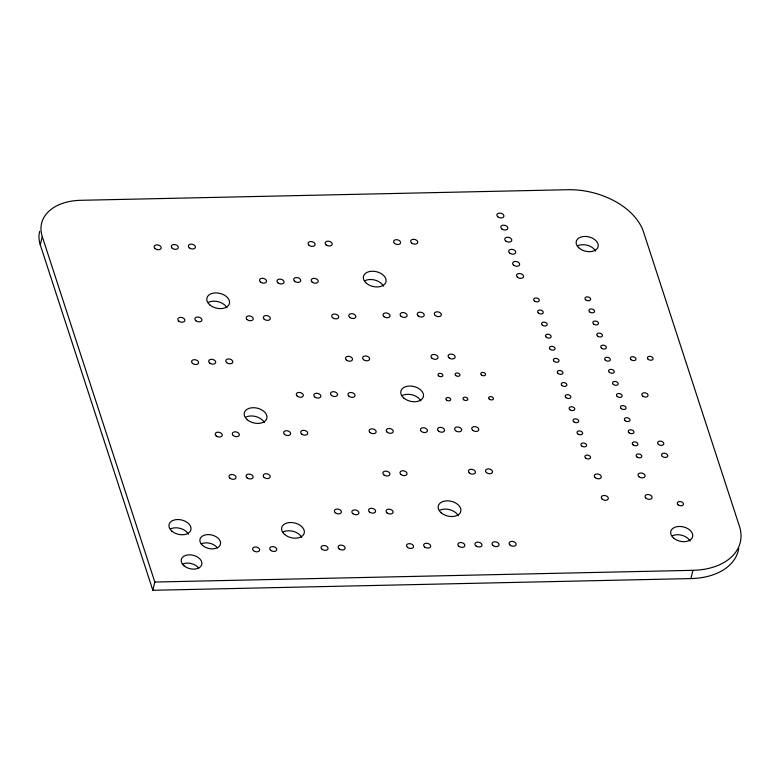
<?xml version="1.0" encoding="UTF-8"?>
<svg xmlns="http://www.w3.org/2000/svg" width="780" height="780" viewBox="0 0 780 780"><rect width="100%" height="100%" fill="white"/><g stroke="black" fill="none" stroke-linecap="round" stroke-linejoin="round"><path stroke-width="1.17" d="M40.277 244.871L42.266 236.623A51.977 34.037 13.5 0 1 80.671 200.304L567.674 189.716A64.282 42.091 13.5 0 1 643.529 231.952L739.45 526.295A63.034 41.272 13.5 0 1 692.903 570.326L690.924 578.584L152.841 590.284L40.277 244.871A51.977 34.037 13.5 0 1 39.683 231.309M152.841 590.284L154.82 582.036L42.266 236.623M154.82 582.036L692.903 570.326M738.728 548.35A63.034 41.272 13.5 0 1 690.924 578.584M577.678 245.827A11.232 7.351 13.5 0 1 595.579 251.102M672.184 535.841A11.232 7.351 13.5 0 1 690.085 541.106M208.416 302.338A11.583 7.585 13.5 0 1 226.873 307.769M364.972 280.673A11.583 7.585 13.5 0 1 383.428 286.104M245.827 417.134A11.583 7.585 13.5 0 1 264.284 422.565M402.382 395.47A11.583 7.585 13.5 0 1 420.839 400.901M283.228 531.931A11.583 7.585 13.5 0 1 301.694 537.361M439.784 510.266A11.583 7.585 13.5 0 1 458.25 515.697M182.501 564.154A10.53 6.893 13.5 0 1 198.715 568.172M201.191 543.913A10.53 6.893 13.5 0 1 217.415 547.931M170.479 528.928A11.232 7.351 13.5 0 1 188.38 534.202M579.101 248.059A11.232 7.351 13.5 0 0 597.763 247.65A11.232 7.351 13.5 0 0 584.717 236.438A11.232 7.351 13.5 0 0 579.101 248.059M673.608 538.073A11.232 7.351 13.5 0 0 692.269 537.664A11.232 7.351 13.5 0 0 679.224 526.451A11.232 7.351 13.5 0 0 673.608 538.073M209.82 304.892A11.583 7.585 13.5 0 0 229.066 304.473A11.583 7.585 13.5 0 0 215.611 292.91A11.583 7.585 13.5 0 0 209.82 304.892M366.376 283.228A11.583 7.585 13.5 0 0 385.622 282.808A11.583 7.585 13.5 0 0 372.167 271.245A11.583 7.585 13.5 0 0 366.376 283.228M247.231 419.689A11.583 7.585 13.5 0 0 266.477 419.269A11.583 7.585 13.5 0 0 253.012 407.706A11.583 7.585 13.5 0 0 247.231 419.689M403.786 398.024A11.583 7.585 13.5 0 0 423.033 397.605A11.583 7.585 13.5 0 0 409.568 386.041A11.583 7.585 13.5 0 0 403.786 398.024M284.642 534.485A11.583 7.585 13.5 0 0 303.878 534.066A11.583 7.585 13.5 0 0 290.423 522.502A11.583 7.585 13.5 0 0 284.642 534.485M441.197 512.821A11.583 7.585 13.5 0 0 460.434 512.401A11.583 7.585 13.5 0 0 446.979 500.838A11.583 7.585 13.5 0 0 441.197 512.821M438.652 375.901A2.457 1.609 13.5 0 0 442.738 375.814A2.457 1.609 13.5 0 0 439.881 373.357A2.457 1.609 13.5 0 0 438.652 375.901M455.754 375.531A2.457 1.609 13.5 0 0 459.839 375.443A2.457 1.609 13.5 0 0 456.982 372.986A2.457 1.609 13.5 0 0 455.754 375.531M446.531 400.072A2.457 1.609 13.5 0 0 450.616 399.984A2.457 1.609 13.5 0 0 447.759 397.527A2.457 1.609 13.5 0 0 446.531 400.072M463.632 399.691A2.457 1.609 13.5 0 0 467.717 399.604A2.457 1.609 13.5 0 0 464.86 397.156A2.457 1.609 13.5 0 0 463.632 399.691M534.437 300.944A2.876 1.882 13.5 0 0 539.214 300.836A2.876 1.882 13.5 0 0 535.87 297.97A2.876 1.882 13.5 0 0 534.437 300.944M538.375 313.024A2.876 1.882 13.5 0 0 543.153 312.926A2.876 1.882 13.5 0 0 539.809 310.05A2.876 1.882 13.5 0 0 538.375 313.024M542.315 325.114A2.876 1.882 13.5 0 0 547.092 325.006A2.876 1.882 13.5 0 0 543.748 322.13A2.876 1.882 13.5 0 0 542.315 325.114M546.254 337.194A2.876 1.882 13.5 0 0 551.031 337.087A2.876 1.882 13.5 0 0 547.687 334.22A2.876 1.882 13.5 0 0 546.254 337.194M550.183 349.284A2.876 1.882 13.5 0 0 554.97 349.177A2.876 1.882 13.5 0 0 551.626 346.3A2.876 1.882 13.5 0 0 550.183 349.284M554.122 361.364A2.876 1.882 13.5 0 0 558.909 361.257A2.876 1.882 13.5 0 0 555.565 358.381A2.876 1.882 13.5 0 0 554.122 361.364M558.061 373.444A2.876 1.882 13.5 0 0 562.848 373.347A2.876 1.882 13.5 0 0 559.504 370.471A2.876 1.882 13.5 0 0 558.061 373.444M562 385.534A2.876 1.882 13.5 0 0 566.777 385.427A2.876 1.882 13.5 0 0 563.433 382.551A2.876 1.882 13.5 0 0 562 385.534M565.939 397.615A2.876 1.882 13.5 0 0 570.716 397.507A2.876 1.882 13.5 0 0 567.372 394.641A2.876 1.882 13.5 0 0 565.939 397.615M569.878 409.695A2.876 1.882 13.5 0 0 574.655 409.598A2.876 1.882 13.5 0 0 571.311 406.721A2.876 1.882 13.5 0 0 569.878 409.695M573.817 421.785A2.876 1.882 13.5 0 0 578.594 421.678A2.876 1.882 13.5 0 0 575.25 418.802A2.876 1.882 13.5 0 0 573.817 421.785M577.756 433.865A2.876 1.882 13.5 0 0 582.533 433.758A2.876 1.882 13.5 0 0 579.189 430.892A2.876 1.882 13.5 0 0 577.756 433.865M581.685 445.945A2.876 1.882 13.5 0 0 586.472 445.848A2.876 1.882 13.5 0 0 583.128 442.972A2.876 1.882 13.5 0 0 581.685 445.945M585.624 458.035A2.876 1.882 13.5 0 0 590.411 457.928A2.876 1.882 13.5 0 0 587.067 455.052A2.876 1.882 13.5 0 0 585.624 458.035M636.928 456.914A2.876 1.882 13.5 0 0 641.716 456.817A2.876 1.882 13.5 0 0 638.371 453.94A2.876 1.882 13.5 0 0 636.928 456.914M632.99 444.834A2.876 1.882 13.5 0 0 637.777 444.727A2.876 1.882 13.5 0 0 634.433 441.86A2.876 1.882 13.5 0 0 632.99 444.834M629.05 432.754A2.876 1.882 13.5 0 0 633.838 432.647A2.876 1.882 13.5 0 0 630.493 429.77A2.876 1.882 13.5 0 0 629.05 432.754M625.121 420.664A2.876 1.882 13.5 0 0 629.899 420.566A2.876 1.882 13.5 0 0 626.554 417.69A2.876 1.882 13.5 0 0 625.121 420.664M621.182 408.584A2.876 1.882 13.5 0 0 625.96 408.476A2.876 1.882 13.5 0 0 622.615 405.6A2.876 1.882 13.5 0 0 621.182 408.584M617.243 396.503A2.876 1.882 13.5 0 0 622.021 396.396A2.876 1.882 13.5 0 0 618.676 393.52A2.876 1.882 13.5 0 0 617.243 396.503M613.304 384.413A2.876 1.882 13.5 0 0 618.082 384.316A2.876 1.882 13.5 0 0 614.737 381.44A2.876 1.882 13.5 0 0 613.304 384.413M609.365 372.333A2.876 1.882 13.5 0 0 614.152 372.226A2.876 1.882 13.5 0 0 610.808 369.349A2.876 1.882 13.5 0 0 609.365 372.333M605.426 360.243A2.876 1.882 13.5 0 0 610.213 360.145A2.876 1.882 13.5 0 0 606.869 357.269A2.876 1.882 13.5 0 0 605.426 360.243M601.487 348.163A2.876 1.882 13.5 0 0 606.274 348.055A2.876 1.882 13.5 0 0 602.93 345.189A2.876 1.882 13.5 0 0 601.487 348.163M597.558 336.082A2.876 1.882 13.5 0 0 602.335 335.975A2.876 1.882 13.5 0 0 598.991 333.099A2.876 1.882 13.5 0 0 597.558 336.082M593.619 323.993A2.876 1.882 13.5 0 0 598.396 323.895A2.876 1.882 13.5 0 0 595.052 321.019A2.876 1.882 13.5 0 0 593.619 323.993M589.68 311.912A2.876 1.882 13.5 0 0 594.457 311.805A2.876 1.882 13.5 0 0 591.113 308.939A2.876 1.882 13.5 0 0 589.68 311.912M585.741 299.832A2.876 1.882 13.5 0 0 590.518 299.725A2.876 1.882 13.5 0 0 587.174 296.849A2.876 1.882 13.5 0 0 585.741 299.832M183.963 565.734A10.53 6.893 13.5 0 0 201.454 565.354A10.53 6.893 13.5 0 0 189.218 554.833A10.53 6.893 13.5 0 0 183.963 565.734M202.654 545.493A10.53 6.893 13.5 0 0 220.145 545.113A10.53 6.893 13.5 0 0 207.919 534.592A10.53 6.893 13.5 0 0 202.654 545.493M171.902 531.16A11.232 7.351 13.5 0 0 190.564 530.761A11.232 7.351 13.5 0 0 177.518 519.538A11.232 7.351 13.5 0 0 171.902 531.16M501.755 228.881A3.578 2.34 13.5 0 0 507.702 228.745A3.578 2.34 13.5 0 0 503.539 225.176A3.578 2.34 13.5 0 0 501.755 228.881M517.501 277.212A3.578 2.34 13.5 0 0 523.448 277.085A3.578 2.34 13.5 0 0 519.295 273.507A3.578 2.34 13.5 0 0 517.501 277.212M497.815 216.791A3.578 2.34 13.5 0 0 503.763 216.665A3.578 2.34 13.5 0 0 499.6 213.086A3.578 2.34 13.5 0 0 497.815 216.791M513.572 265.132A3.578 2.34 13.5 0 0 519.519 264.995A3.578 2.34 13.5 0 0 515.356 261.427A3.578 2.34 13.5 0 0 513.572 265.132M509.633 253.042A3.578 2.34 13.5 0 0 515.58 252.915A3.578 2.34 13.5 0 0 511.417 249.337A3.578 2.34 13.5 0 0 509.633 253.042M505.693 240.961A3.578 2.34 13.5 0 0 511.641 240.835A3.578 2.34 13.5 0 0 507.478 237.256A3.578 2.34 13.5 0 0 505.693 240.961M387.007 512.85A3.578 2.34 13.5 0 0 392.954 512.723A3.578 2.34 13.5 0 0 388.801 509.145A3.578 2.34 13.5 0 0 387.007 512.85M369.505 511.992A3.578 2.34 13.5 0 0 375.453 511.856A3.578 2.34 13.5 0 0 371.29 508.287A3.578 2.34 13.5 0 0 369.505 511.992M352.804 513.601A3.578 2.34 13.5 0 0 358.751 513.464A3.578 2.34 13.5 0 0 354.598 509.896A3.578 2.34 13.5 0 0 352.804 513.601M335.302 512.733A3.578 2.34 13.5 0 0 341.25 512.606A3.578 2.34 13.5 0 0 337.087 509.028A3.578 2.34 13.5 0 0 335.302 512.733M348.933 396.201A3.578 2.34 13.5 0 0 354.88 396.074A3.578 2.34 13.5 0 0 350.717 392.496A3.578 2.34 13.5 0 0 348.933 396.201M331.441 395.382A3.578 2.34 13.5 0 0 337.389 395.255A3.578 2.34 13.5 0 0 333.226 391.677A3.578 2.34 13.5 0 0 331.441 395.382M314.73 396.942A3.578 2.34 13.5 0 0 320.677 396.815A3.578 2.34 13.5 0 0 316.514 393.247A3.578 2.34 13.5 0 0 314.73 396.942M297.238 396.133A3.578 2.34 13.5 0 0 303.186 395.996A3.578 2.34 13.5 0 0 299.023 392.428A3.578 2.34 13.5 0 0 297.238 396.133M312.146 282.067A3.578 2.34 13.5 0 0 318.094 281.931A3.578 2.34 13.5 0 0 313.93 278.363A3.578 2.34 13.5 0 0 312.146 282.067M294.655 281.248A3.578 2.34 13.5 0 0 300.602 281.112A3.578 2.34 13.5 0 0 296.439 277.543A3.578 2.34 13.5 0 0 294.655 281.248M277.943 282.808A3.578 2.34 13.5 0 0 283.891 282.682A3.578 2.34 13.5 0 0 279.727 279.103A3.578 2.34 13.5 0 0 277.943 282.808M260.452 281.99A3.578 2.34 13.5 0 0 266.399 281.863A3.578 2.34 13.5 0 0 262.236 278.285A3.578 2.34 13.5 0 0 260.452 281.99M648.18 359.317A2.876 1.882 13.5 0 0 652.967 359.209A2.876 1.882 13.5 0 0 649.623 356.343A2.876 1.882 13.5 0 0 648.18 359.317M631.078 359.687A2.876 1.882 13.5 0 0 635.866 359.59A2.876 1.882 13.5 0 0 632.521 356.714A2.876 1.882 13.5 0 0 631.078 359.687M658.447 444.376A3.159 2.067 13.5 0 0 663.692 444.259A3.159 2.067 13.5 0 0 660.017 441.11A3.159 2.067 13.5 0 0 658.447 444.376M642.691 396.045A3.159 2.067 13.5 0 0 647.936 395.928A3.159 2.067 13.5 0 0 644.27 392.769A3.159 2.067 13.5 0 0 642.691 396.045M662.376 456.456A3.159 2.067 13.5 0 0 667.631 456.349A3.159 2.067 13.5 0 0 663.956 453.19A3.159 2.067 13.5 0 0 662.376 456.456M678.132 504.796A3.159 2.067 13.5 0 0 683.377 504.68A3.159 2.067 13.5 0 0 679.712 501.53A3.159 2.067 13.5 0 0 678.132 504.796M646.006 498.215A3.578 2.34 13.5 0 0 651.953 498.079A3.578 2.34 13.5 0 0 647.79 494.51A3.578 2.34 13.5 0 0 646.006 498.215M602.238 499.161A3.578 2.34 13.5 0 0 608.185 499.034A3.578 2.34 13.5 0 0 604.022 495.456A3.578 2.34 13.5 0 0 602.238 499.161M638.995 476.707A3.578 2.34 13.5 0 0 644.943 476.58A3.578 2.34 13.5 0 0 640.78 473.002A3.578 2.34 13.5 0 0 638.995 476.707M595.228 477.662A3.578 2.34 13.5 0 0 601.175 477.535A3.578 2.34 13.5 0 0 597.022 473.957A3.578 2.34 13.5 0 0 595.228 477.662M435.26 315.51A3.578 2.34 13.5 0 0 441.207 315.383A3.578 2.34 13.5 0 0 437.044 311.805A3.578 2.34 13.5 0 0 435.26 315.51M418.158 315.88A3.578 2.34 13.5 0 0 424.106 315.754A3.578 2.34 13.5 0 0 419.942 312.175A3.578 2.34 13.5 0 0 418.158 315.88M383.955 316.622A3.578 2.34 13.5 0 0 389.902 316.495A3.578 2.34 13.5 0 0 385.739 312.926A3.578 2.34 13.5 0 0 383.955 316.622M401.056 316.251A3.578 2.34 13.5 0 0 407.004 316.124A3.578 2.34 13.5 0 0 402.841 312.546A3.578 2.34 13.5 0 0 401.056 316.251M155.113 248.586A3.578 2.34 13.5 0 0 161.06 248.459A3.578 2.34 13.5 0 0 156.897 244.881A3.578 2.34 13.5 0 0 155.113 248.586M264.244 319.235A3.578 2.34 13.5 0 0 270.192 319.098A3.578 2.34 13.5 0 0 266.038 315.529A3.578 2.34 13.5 0 0 264.244 319.235M195.839 320.716A3.578 2.34 13.5 0 0 201.786 320.59A3.578 2.34 13.5 0 0 197.632 317.011A3.578 2.34 13.5 0 0 195.839 320.716M189.316 247.845A3.578 2.34 13.5 0 0 195.263 247.718A3.578 2.34 13.5 0 0 191.1 244.14A3.578 2.34 13.5 0 0 189.316 247.845M411.635 243.009A3.578 2.34 13.5 0 0 417.583 242.882A3.578 2.34 13.5 0 0 413.419 239.304A3.578 2.34 13.5 0 0 411.635 243.009M178.737 321.087A3.578 2.34 13.5 0 0 184.684 320.96A3.578 2.34 13.5 0 0 180.531 317.382A3.578 2.34 13.5 0 0 178.737 321.087M309.026 245.242A3.578 2.34 13.5 0 0 314.974 245.105A3.578 2.34 13.5 0 0 310.81 241.537A3.578 2.34 13.5 0 0 309.026 245.242M247.143 319.605A3.578 2.34 13.5 0 0 253.09 319.469A3.578 2.34 13.5 0 0 248.937 315.9A3.578 2.34 13.5 0 0 247.143 319.605M394.534 243.38A3.578 2.34 13.5 0 0 400.481 243.253A3.578 2.34 13.5 0 0 396.318 239.674A3.578 2.34 13.5 0 0 394.534 243.38M349.752 317.372A3.578 2.34 13.5 0 0 355.7 317.245A3.578 2.34 13.5 0 0 351.546 313.667A3.578 2.34 13.5 0 0 349.752 317.372M332.651 317.743A3.578 2.34 13.5 0 0 338.598 317.616A3.578 2.34 13.5 0 0 334.444 314.038A3.578 2.34 13.5 0 0 332.651 317.743M326.128 244.871A3.578 2.34 13.5 0 0 332.075 244.735A3.578 2.34 13.5 0 0 327.912 241.166A3.578 2.34 13.5 0 0 326.128 244.871M172.214 248.216A3.578 2.34 13.5 0 0 178.162 248.089A3.578 2.34 13.5 0 0 173.999 244.511A3.578 2.34 13.5 0 0 172.214 248.216M489.284 399.136A2.457 1.609 13.5 0 0 493.369 399.048A2.457 1.609 13.5 0 0 490.513 396.601A2.457 1.609 13.5 0 0 489.284 399.136M481.406 374.975A2.457 1.609 13.5 0 0 485.491 374.878A2.457 1.609 13.5 0 0 482.635 372.43A2.457 1.609 13.5 0 0 481.406 374.975M472.67 430.306A3.578 2.34 13.5 0 0 478.618 430.18A3.578 2.34 13.5 0 0 474.454 426.601A3.578 2.34 13.5 0 0 472.67 430.306M455.569 430.677A3.578 2.34 13.5 0 0 461.516 430.55A3.578 2.34 13.5 0 0 457.353 426.972A3.578 2.34 13.5 0 0 455.569 430.677M421.366 431.418A3.578 2.34 13.5 0 0 427.313 431.291A3.578 2.34 13.5 0 0 423.15 427.723A3.578 2.34 13.5 0 0 421.366 431.418M438.467 431.048A3.578 2.34 13.5 0 0 444.415 430.921A3.578 2.34 13.5 0 0 440.252 427.343A3.578 2.34 13.5 0 0 438.467 431.048M192.524 363.382A3.578 2.34 13.5 0 0 198.471 363.256A3.578 2.34 13.5 0 0 194.308 359.677A3.578 2.34 13.5 0 0 192.524 363.382M301.655 434.031A3.578 2.34 13.5 0 0 307.603 433.894A3.578 2.34 13.5 0 0 303.44 430.326A3.578 2.34 13.5 0 0 301.655 434.031M233.249 435.513A3.578 2.34 13.5 0 0 239.197 435.386A3.578 2.34 13.5 0 0 235.034 431.808A3.578 2.34 13.5 0 0 233.249 435.513M226.726 362.642A3.578 2.34 13.5 0 0 232.674 362.515A3.578 2.34 13.5 0 0 228.511 358.936A3.578 2.34 13.5 0 0 226.726 362.642M449.046 357.805A3.578 2.34 13.5 0 0 454.994 357.679A3.578 2.34 13.5 0 0 450.83 354.101A3.578 2.34 13.5 0 0 449.046 357.805M216.148 435.883A3.578 2.34 13.5 0 0 222.095 435.757A3.578 2.34 13.5 0 0 217.932 432.178A3.578 2.34 13.5 0 0 216.148 435.883M346.437 360.038A3.578 2.34 13.5 0 0 352.385 359.902A3.578 2.34 13.5 0 0 348.221 356.333A3.578 2.34 13.5 0 0 346.437 360.038M284.554 434.401A3.578 2.34 13.5 0 0 290.501 434.265A3.578 2.34 13.5 0 0 286.338 430.697A3.578 2.34 13.5 0 0 284.554 434.401M431.944 358.176A3.578 2.34 13.5 0 0 437.892 358.049A3.578 2.34 13.5 0 0 433.729 354.471A3.578 2.34 13.5 0 0 431.944 358.176M387.163 432.169A3.578 2.34 13.5 0 0 393.11 432.042A3.578 2.34 13.5 0 0 388.947 428.464A3.578 2.34 13.5 0 0 387.163 432.169M370.061 432.539A3.578 2.34 13.5 0 0 376.009 432.412A3.578 2.34 13.5 0 0 371.846 428.834A3.578 2.34 13.5 0 0 370.061 432.539M363.538 359.668A3.578 2.34 13.5 0 0 369.486 359.531A3.578 2.34 13.5 0 0 365.323 355.963A3.578 2.34 13.5 0 0 363.538 359.668M209.625 363.012A3.578 2.34 13.5 0 0 215.572 362.885A3.578 2.34 13.5 0 0 211.409 359.307A3.578 2.34 13.5 0 0 209.625 363.012M510.081 545.103A3.578 2.34 13.5 0 0 516.029 544.976A3.578 2.34 13.5 0 0 511.865 541.398A3.578 2.34 13.5 0 0 510.081 545.103M492.979 545.474A3.578 2.34 13.5 0 0 498.927 545.347A3.578 2.34 13.5 0 0 494.764 541.768A3.578 2.34 13.5 0 0 492.979 545.474M458.776 546.215A3.578 2.34 13.5 0 0 464.724 546.088A3.578 2.34 13.5 0 0 460.561 542.519A3.578 2.34 13.5 0 0 458.776 546.215M475.878 545.844A3.578 2.34 13.5 0 0 481.825 545.717A3.578 2.34 13.5 0 0 477.662 542.139A3.578 2.34 13.5 0 0 475.878 545.844M229.934 478.179A3.578 2.34 13.5 0 0 235.882 478.052A3.578 2.34 13.5 0 0 231.718 474.474A3.578 2.34 13.5 0 0 229.934 478.179M339.066 548.827A3.578 2.34 13.5 0 0 345.014 548.691A3.578 2.34 13.5 0 0 340.85 545.123A3.578 2.34 13.5 0 0 339.066 548.827M270.66 550.309A3.578 2.34 13.5 0 0 276.607 550.183A3.578 2.34 13.5 0 0 272.444 546.605A3.578 2.34 13.5 0 0 270.66 550.309M264.137 477.438A3.578 2.34 13.5 0 0 270.085 477.302A3.578 2.34 13.5 0 0 265.921 473.733A3.578 2.34 13.5 0 0 264.137 477.438M486.447 472.602A3.578 2.34 13.5 0 0 492.394 472.475A3.578 2.34 13.5 0 0 488.241 468.897A3.578 2.34 13.5 0 0 486.447 472.602M253.559 550.68A3.578 2.34 13.5 0 0 259.506 550.553A3.578 2.34 13.5 0 0 255.343 546.975A3.578 2.34 13.5 0 0 253.559 550.68M383.838 474.835A3.578 2.34 13.5 0 0 389.785 474.698A3.578 2.34 13.5 0 0 385.632 471.13A3.578 2.34 13.5 0 0 383.838 474.835M321.965 549.198A3.578 2.34 13.5 0 0 327.912 549.062A3.578 2.34 13.5 0 0 323.749 545.493A3.578 2.34 13.5 0 0 321.965 549.198M469.345 472.973A3.578 2.34 13.5 0 0 475.293 472.846A3.578 2.34 13.5 0 0 471.139 469.267A3.578 2.34 13.5 0 0 469.345 472.973M424.573 546.965A3.578 2.34 13.5 0 0 430.521 546.829A3.578 2.34 13.5 0 0 426.358 543.26A3.578 2.34 13.5 0 0 424.573 546.965M407.472 547.336A3.578 2.34 13.5 0 0 413.419 547.209A3.578 2.34 13.5 0 0 409.256 543.631A3.578 2.34 13.5 0 0 407.472 547.336M400.94 474.464A3.578 2.34 13.5 0 0 406.887 474.328A3.578 2.34 13.5 0 0 402.733 470.759A3.578 2.34 13.5 0 0 400.94 474.464M247.036 477.808A3.578 2.34 13.5 0 0 252.983 477.682A3.578 2.34 13.5 0 0 248.82 474.103A3.578 2.34 13.5 0 0 247.036 477.808"/></g></svg>
